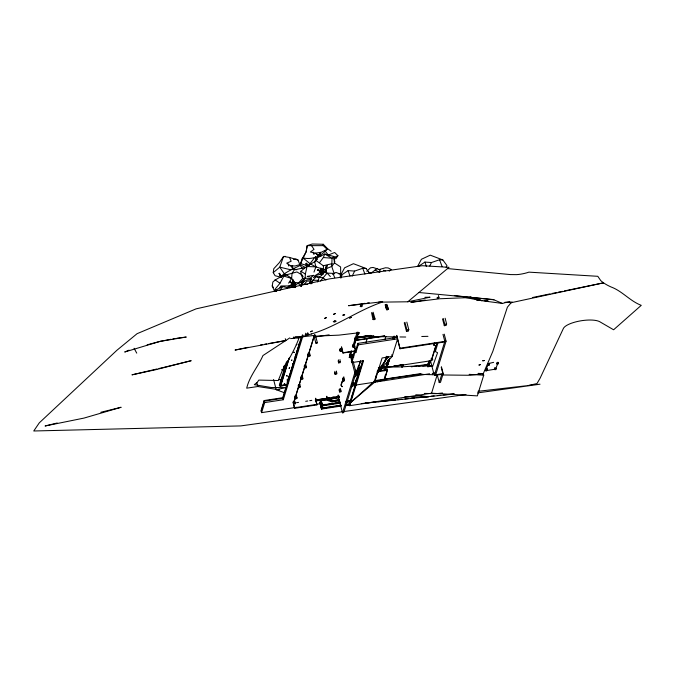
<?xml version="1.0" encoding="UTF-8"?>
<svg xmlns="http://www.w3.org/2000/svg" width="675" height="675" viewBox="0 0 675 675"><rect width="100%" height="100%" fill="white"/><g stroke="black" fill="none" stroke-linecap="round" stroke-linejoin="round"><path stroke-width="1.01" d="M323.047 270.042L322.954 274.16L321.502 269.106M323.241 273.358L323.308 270.295M323.359 274.067L323.443 269.975M315.883 343.153L317.377 342.757L315.883 343.153L314.314 337.12M325.384 272.211L322.667 269.08L320.001 272.498L315.225 275.543L321.494 274.058L323.595 269.823L323.291 265.739L316.297 260.71C311.074 263.976 305.539 266.92 300.94 271.282L300.881 273.316L303.151 276.615M378.363 367.664L386.421 366.432L387.416 370.246L377.342 371.782L374.667 382.168L350.688 402.502L350.308 401.026L346.165 401.659M325.806 272.177L327.012 265.343L325.966 272.793M325.131 272.776L326.464 265.461L325.24 269.89M321.494 274.058L321.604 271.156M305.134 278.809L305.353 274.084L307.058 266.507L315.9 266.878L321.697 268.76M341.162 277.881L341.305 275.164L348.114 270.608L354.653 271.08L362.728 268.279L366.019 268.473L369.579 273.358M288.605 283.137L291.634 278.446L292.03 273.426L294.241 269.941L306.053 267.275M366.795 271.308L370.465 267.815L373.073 267.469L380 269.764L379.747 272.413L375.14 270.034L371.048 273.181L368.499 272.059M486.7 370.229L485.443 370.474L485.679 370.828L485.899 369.512M494.176 369.546L495.534 369.132L486.751 370.558L487.308 368.744M280.159 277.02L275.096 275.738L273.24 272.658L273.772 268.718L279.307 262.668L283.542 256.458L285.609 256.407M313.976 272.084L315.9 266.878L314.744 262.077L317.495 257.715L324.768 254.028L333.88 256.508L332.032 258.247L331.754 266.414L334.268 273.932M274.75 291.549L272.219 286.023L272.86 281.998C279.416 275.991 288.622 274.32 296.958 271.941L300.991 274.328L302.763 278.319L304.67 278.336M486.776 370.794L486.844 369.427M489.088 365.124L489.291 363.707M385.307 374.929L384.404 379.333L419.344 374.33L432.675 374.726L433.612 372.49M378.515 368.229L386.657 366.694C402.106 368.027 417.26 364.576 432.658 366.373L437.569 352.713L435.333 351.523L437.805 343.465M386.775 304.298L388.446 308.99L387.492 309.757L386.632 309.757L385.282 304.56M350.342 401.954L349.709 405.692L431.544 393.196L477.36 395.871L483.722 375.19L483.325 373.672L478.119 373.376M355.539 383.299L355.345 384.176L355.134 383.366L352.409 384.286M309.791 283.551L310.373 281.019L307.074 281.104L304.003 284.386L307.733 284.386M317.739 281.973L319.334 276.919L321.722 275.468M351.304 357.193L351.734 355.818M355.961 385.358L355.472 382.717L358.383 373.241L355.362 373.705M301.345 337.238L282.757 397.702L264.153 400.545L261.065 410.594L261.596 412.644L296.511 407.312M261.217 411.168L264.305 401.11L282.901 398.275L302.417 334.783M261.596 412.644L264.693 402.587L264.153 400.545M285.027 364.939L284.428 366.879L285.112 366.778M281.416 384.843L279.349 385.163L286.419 362.002M287.305 361.049L279.602 386.125L286.875 385.104M287.187 362.391L280.302 384.649L280.555 385.611L286.909 384.64L280.682 385.636M280.429 384.649L287.221 362.534M280.555 385.611L289.01 358.442M286.985 384.919L280.741 385.872L289.398 357.725M287.769 381.299L293.077 363.935M299.573 344.9L298.89 345.009L295.27 356.788L295.962 356.67M289.482 376.625L289.786 375.621M293.144 364.787L297.43 350.502M292.427 368.162L293.347 365.15M297.152 352.772L297.987 350.072M264.693 402.587L283.289 399.752L303.117 335.247M293.456 403.161L313.732 337.179L329.164 334.825M314.744 334.429L293.524 403.448L295.599 403.127M293.558 404.333L293.338 401.304M296.587 395.55L296.806 398.571L295.253 398.807L295.043 395.786M300.012 384.396L300.232 387.425L298.679 387.661L298.46 384.632M302.518 376.237L302.738 379.266L301.193 379.502L300.974 376.473M306.037 364.804L306.256 367.833L304.703 368.069L304.484 365.04M309.656 353.042L309.876 356.054L308.323 356.29L308.104 353.278M294.891 401.068L295.11 404.097L294.578 402.072M315.562 398.461L316.913 404.907L294.595 408.308L293.33 402.199M315.748 398.199L316.094 400.207L327.223 398.512L326.81 396.242M319.874 402.671L320.735 399.853L322.49 400.452L326.118 399.895L331.948 401.887L337.534 401.034L339.846 401.819M321.798 408.13L320.406 402.789L320.119 403.709L321.798 408.13L320.971 400.958L322.363 406.299L321.106 400.52L339.213 397.769M321.157 400.14L322.422 405.025L321.368 408.485L341.044 405.481M339.829 350.933L340.377 348.967M340.715 350.392L342.267 350.156L341.955 351.16L340.402 351.397L340.192 348.376M336.471 371.064L336.682 374.085L335.129 374.321L334.918 371.301M339.981 359.632L340.2 362.652L338.648 362.888L338.428 359.868M354.527 346.283L355.607 351.101L342.993 353.025L341.516 346.68M350.89 351.152L349.405 355.961L350.089 355.86M349.169 357.64L351.202 351.101M357.218 332.032L353.059 345.566L354.291 345.381M353.869 356.957L350.814 357.421L350.688 355.683L349.895 356.349L351.574 351.051M351.776 354.611L350.663 354.78L350.663 353.843M350.325 356.602L351.877 356.366L351.565 357.37L350.021 357.607L349.802 354.586M354.485 344.157L354.704 347.178L353.152 347.414L352.941 344.393M355.666 339.23L357.218 338.985L356.906 339.998L355.362 340.234L355.143 337.213M340.588 388.901L340.841 391.778L339.609 391.964L339.348 389.087M343.794 376.768L344.292 380.565L343.052 380.751L342.807 377.933M370.575 335.517L356.358 337.694L354.021 345.288L352.932 345.457L353.194 346.52L353.194 345.583M351.287 355.109L353.143 354.822M358.383 332.243L354.139 346.056L352.367 346.343M338.681 396.9L338.504 397.474L315.875 400.925L316.052 400.351L338.681 396.9L338.183 395.01M339.069 397.541L339.213 397.077M384.59 336.091L357.488 340.225L356.881 337.897L371.478 335.669M339.095 403.642L339.668 401.76L339.255 400.174L331.973 401.288M351.726 362.61L354.755 352.755L354.367 351.278L351.346 361.133L351.726 362.61L363.504 360.813L349.709 405.692L349.329 404.215L362.526 361.268M377.342 371.782L377.578 372.693L392.175 356.434L397.583 338.842L397.204 337.365L357.834 343.373L355.455 351.11L355.843 352.586L354.755 352.755M355.843 352.586L358.223 344.849L357.834 343.373M353.168 361.496L356.054 372.566L343.735 412.619L342.495 412.805L354.814 372.752L350.376 355.717M355.632 383.349L358.535 373.807L357.539 369.993L360.256 361.167M366.061 342.326L367.284 338.293M355.463 370.904L356.307 374.152L360.703 360.754M357.353 372.102L357.978 368.558M359.64 370.617L358.4 370.811L358.189 370.001L358.239 368.322L359.48 368.137M357.514 372.727L357.927 370.229M355.691 381.67L356.13 380.236M357.472 379.19L356.231 379.375L356.105 383.113L363.023 360.619M346.368 405.253L349.473 404.781L350.452 401.591L352.055 400.241M346.503 401.946L350.536 401.33L355.835 384.1L351.54 384.758M384.961 339.441L385.872 336.403M350.688 402.502L374.49 381.063L374.76 381.881L374.633 380.59L374.962 381.206M375.013 379.367L376.473 374.617M382.725 368.069L383.628 365.133M384.227 363.175L386.336 356.324L388.125 357.05M392.867 338.563L393.466 336.631M393.306 338.133L393.905 336.201M393.297 338.74L393.888 336.817M393.685 338.116L394.276 336.192M394.335 338.85L394.959 336.842M386.345 365.394L387.273 362.391M385.973 367.065L388.091 360.163M386.176 366.93L388.336 359.918M386.573 366.998L388.986 359.151M386.927 366.846L388.986 360.796M435.763 345.786L431.182 360.695L386.851 367.462L389.627 358.45M387.02 367.192L389.087 360.695M374.262 381.291L384.505 379.721L387.416 370.246M444.639 341.947L400.005 348.756L396.841 335.365M406.806 322.085L408.797 329.746L408.358 331.189L406.502 331.467L406.941 330.033L404.941 322.363M401.836 367.335L402.73 364.416M402.199 366.677L402.891 365.04M402.283 367.014L402.874 364.956L394.951 366.162M421.816 374.507L421.968 374.026M434.253 343.018L433.637 345.018L435.957 345.971M433.856 345.212L434.464 343.229M429.376 360.475L427.857 365.411L428.507 362.264L429.747 362.07M430.152 360.652L429.064 365.183L422.778 366.12M428.962 365.175L430.599 360.197M429.098 365.226L430.633 360.231M431.62 360.07L436.911 342.968M445.12 318.229L446.614 323.975L446.175 325.409L444.319 325.696L444.757 324.262L443.256 318.507M441.231 367.318L443.019 374.169L434.329 375.494L444.817 341.373L442.986 334.336M435.569 375.308L446.057 341.179L444.226 334.15M431.553 393.238L437.299 374.49M441.408 366.744L443.197 373.596L440.488 382.396L439.248 382.59L441.779 374.355M374.726 380.295L374.667 382.168L377.148 380.843L377.384 381.755L384.21 379.772L384.446 380.675M308.998 265.292L305.902 265.165L300.594 263.621L302.029 258.989L306.104 251.944L307.209 245.632L312.255 244.012L323.249 244.266L327.459 248.569L331.138 251.252M311.816 283.567L312.964 280.285L316.027 276.995L319.334 276.919M300.653 285.955L301.674 283.112M301.168 286.192L302.189 283.348M301.278 286.217L302.282 283.416M303.193 282.513L304.737 278.21L309.859 278.412L313.58 275.358L315.141 276.75M300.552 285.93L303.877 279.028M301.32 286.099L302.678 282.378L307.268 279.754L311.85 279.61M310.998 283.897L309.935 282.918L311.639 278.269M293.667 286.892L292.03 283.255L290.216 282.277M294.519 287.575L292.452 283.002L290.63 282.015M494.227 369.63L494.783 367.816M494.843 368.111L496.015 367.959L497.711 363.808L496.53 363.952L497.154 362.433L498.142 362.306M323.342 257.521L324.768 254.028L332.032 258.247L323.342 257.521L319.511 262.668M300.594 263.621L306.129 251.733L307.209 245.632L323.325 245.649L327.122 249.303C320.887 256.272 312.39 259.976 302.965 257.934L310.416 263.976L315.9 266.878M482.819 374.735L492.809 351.422L507.398 307.159L511.971 301.759M352.139 276.159L354.653 271.08M429.789 265.933L431.468 262.541L439.535 259.748L442.834 259.934L446.985 265.629L446.099 267.266M340.689 277.948L340.234 276.016L344.596 267.815L353.43 263.697L366.019 268.473M417.53 266.566L421.411 259.276L430.237 255.158L442.834 259.934M275.425 291.288L275.029 289.271L279.99 283.247L283.854 276.109L291.634 278.446L294.874 282.445L298.561 282.926L301.497 282.378M318.507 256.365L319.874 253.868L317.495 255.513M349.473 404.781L350.578 402.865L350.452 401.591L346.309 402.224M303.134 280.606L304.104 278.935M314.837 261.309L316.913 257.977M377.578 372.693L388.277 356.535M279.838 287.55L280.91 285.955L289.524 285.947L289.862 287.778M279.889 290.469L282.656 286.529L287.828 287.769L289.524 285.947M377.941 370.938L388.108 356.518M320.001 272.498L321.098 270.953M320.482 280.952L327.105 273.105L332.876 273.367L334.741 277.695M318.043 256.323L319.874 253.868M319.224 256.441L320.414 254.88M333.88 256.508L334.429 262.913L331.754 266.414L323.595 269.823M335.77 258.829L337.913 255.673L334.657 252.484L328.295 255.04L325.156 251.016M318.735 256.205L320.498 253.977L317.739 255.395M319.25 256.323L320.423 254.838M309.935 282.918L311.091 281.5M314.331 258.002L308.88 265.14L310.416 263.976M289.204 287.094L292.317 287.128L298.561 282.926L302.763 278.319M322.667 269.08L321.646 270.186L323.047 268.836M302.847 284.538L300.755 282.285L304.737 278.21M323.789 269.527L320.271 273.122L322.532 271.223M353.953 377.696L358.535 373.807L354.502 374.423M273.24 272.658L279.771 267.148L283.542 256.458L289.516 257.453L298.029 260.035L300.139 265.452L302.417 268.397M365.074 303.328L348.545 305.707L378.565 302.172L407.801 301.784L449.044 267.325L422.28 265.714L329.408 278.893L196.079 308.863L137.084 333.686L116.935 350.249L39.302 422.837L33.75 430.988L240.832 425.908L466.012 394.521M389.129 271.215L391.205 269.502L388.15 267.95L385.526 267.781L378.92 269.603L380 269.764M377.553 370.06L378.608 371.587L383.67 367.445L384.514 370.685L385.383 367.183L386.227 370.423M292.267 284.825L290.756 286.031L295.726 283.146M300.139 265.452C293.642 268.625 287.373 271.223 281.669 275.788L286.132 274.565L291.634 278.446M375.14 270.034L377.283 268.431M302.451 337.424L303.488 336.682L315.529 335.281L313.495 336.251L338.943 335.137L359.615 332.682L356.29 337.458L370.28 336.521L397.094 336.935M351.498 387.045L355.835 384.1M362.163 306.02L361.1 305.826L360.113 306.492L361.167 306.695L362.163 306.02L361.606 304.079M371.537 312.593L373.022 319.503L374.017 318.836L375.072 319.039L373.123 312.238M375.072 319.039L374.085 319.705L373.022 319.503M438.969 297.489L437.982 298.156L436.919 297.953L437.915 297.287L438.969 297.489L438.413 295.549M418.112 266.625L424.929 262.077L431.468 262.541M289.803 337.888L262.955 355.556C258.154 366.584 249.455 376.245 246.704 388.159L257.825 386.53L279.323 389.821M489.24 364.922L488.7 364.871M307.513 264.203L305.902 265.165L307.699 264.254M325.223 404.274L322.49 405.861L321.511 409.05L341.187 406.046M343.963 381.097L342.191 382.05L341.12 385.526L342.225 386.724M276.455 291.532L276.092 289.955L282.656 286.529M327.122 249.303L321.418 252.205L315.647 253.176L310.365 252.028L314.018 249.37L311.715 245.945M333.442 257.774L337.913 255.673L334.083 258.778L334.876 261.959M288.065 286.639L294.874 282.445L292.486 283.323M332.454 274.101L335.99 272.455L340.833 274.286M386.707 309.302L388.446 308.99M129.102 350.139L124.715 352.004L160.186 341.356L171.003 339.272M382.042 302.181C357.446 310.517 336.285 326.725 311.394 333.965M322.287 273.409L325.333 272.152L327.105 273.105L330.345 276.564M313.327 277.518L316.373 276.261L318.144 277.214M340.234 276.016L341.997 275.417M296.603 344.486L296.603 344.52M284.538 383.746L284.538 383.78M302.029 258.989L303.801 258.432M290.554 338.622L298.502 337.821L311.377 333.973M465.581 297.557L481.604 300.662L502.478 303.455L509.524 301.421L511.253 302.687L603.56 282.842L564.452 290.917M308.247 334.606L307.952 333.754L305.843 334.336L306.138 335.188L308.247 334.606L307.707 332.648M147.142 344.807L160.186 341.356L186.266 337.044L176.951 338.192M343.904 380.886L342.014 381.392L340.968 384.944L342.073 386.454M353.708 383.78L355.615 383.29L355.75 384.109M57.223 422.997L45.048 425.993L83.962 418.095L121.137 407.27L100.845 412.265M291.743 269.384L293.709 268.903L296.713 269.764M163.974 367.335L191.185 360.695L155.866 369.681L131.946 374.844L156.963 368.989M158.963 368.516L162.962 367.58M323.291 265.739L332.151 263.672M273.569 379.51L276.235 389.737L286.006 387.585L271.409 387.534L254.306 384.657L257.217 382.396L258.829 380.093L278.277 380.523L282.395 370.33C288.681 359.741 295 349.279 299.202 337.492L300.662 336.496L295.54 336.682M248.29 347.304L235.027 350.063L285.753 340.554L285.272 338.69M532.55 297.506L550.049 293.895M552.108 293.465L556.225 292.621M558.284 292.191L562.393 291.338M407.801 301.784L430.051 297.211L424.913 297.312M172.969 338.884L174.935 338.504M293.608 259.47L295.988 259.006L298.029 260.035M260.474 344.976L262.499 344.621M264.524 344.267L266.541 343.913M268.566 343.558L285.753 340.554M378.565 302.172L382.7 301.455M313.58 275.358L307.243 276.387L309.243 276.877M425.242 300.012L410.856 302.349L439.695 298.763L470.863 297.506L481.604 300.662L470.07 296.814M305.1 334.943L307.091 334.64M356.712 337.441L364.306 336.285L356.687 337.517M406.941 330.033L408.797 329.746M444.757 324.262L446.614 323.975M356.493 338.234L373.764 335.593M368.28 338.141L370.271 337.871M373.258 337.416L375.249 337.112M377.232 336.774L379.223 336.504M357.59 339.913L384.683 335.779M358.223 344.849L397.583 338.842M353.076 345.997L354.164 345.828M353.464 346.41L355.016 346.174M295.397 357.109L296.047 357.007M308.635 355.286L310.179 355.05M343.086 352.713L355.7 350.789M350.789 354.35L351.911 354.181M292.975 364.255L293.161 364.804M353.818 355.185L349.751 355.809L349.895 356.349M400.182 348.182L446.057 341.179M350.992 356.847L353.025 356.535M282.749 369.335L284.909 369.048M281.888 369.757L284.977 369.284M281.855 369.841L285.002 369.444M305.016 367.065L306.56 366.829M338.951 361.884L340.504 361.648M289.727 375.865L289.06 375.967L287.12 382.286L287.786 382.185M359.75 367.276L358.509 367.462L358.298 366.652M358.45 369.141L359.691 368.947M301.497 378.498L303.05 378.262M335.441 373.317L336.994 373.081M355.523 370.305L357.539 369.993M358.189 370.001L359.429 369.807M355.674 370.87L357.691 370.567M394.073 365.757L396.115 365.445M432.894 359.876L431.654 360.062L431.198 358.332M394.192 366.002L401.811 364.854M394.158 366.095L398.242 365.479M399.524 365.268L402.612 364.795M431.713 360.509L430.473 360.703L434.329 375.494M354.814 372.752L356.054 372.566M402.207 366.027L402.891 365.926M281.399 384.758L279.349 385.163M377.198 371.216L387.273 369.681L384.505 379.721M427.975 363.985L429.216 363.791M411.286 366.803L427.891 364.272M418.517 366.213L428.954 364.66M427.469 366.28L431.612 365.648L431.755 366.188L427.604 366.82M298.991 386.657L300.544 386.421M343.322 379.89L344.562 379.696M356.442 380.185L357.683 380M352.451 383.181L355.472 382.717M351.591 383.906L355.615 383.29M351.65 384.151L355.683 383.535M375.292 380.54L420.947 373.57M356.071 385.012L429.612 373.781M432.726 373.309L434.793 372.997M435.746 374.735L443.197 373.596M295.566 397.803L297.118 397.567M339.871 391.103L341.111 390.918M296.511 402.697L298.552 402.384M305.691 401.296L307.724 400.984M309.766 400.672L311.799 400.359M328.118 397.87L330.151 397.558M332.193 397.246L334.235 396.934M336.268 396.622L339.331 396.157M293.87 403.329L295.414 403.093M316.195 399.895L327.316 398.199M315.301 400.123L321.519 399.17L320.119 403.709L317.039 404.182M324.574 398.723L329.518 397.963M331.493 397.659L339.407 396.453M324.287 399.22L322.456 399.499L322.658 400.427M326.118 398.942L328.016 398.942L322.507 399.853M328.033 399.608L329.965 399.608L328.084 399.963M294.773 407.734L317.09 404.325M322.422 405.025L340.073 402.334M346.3 401.389L350.452 400.756M339.947 402.604L322.346 405.295L339.972 402.654M346.199 401.701L350.35 401.068M340.099 403.169L322.49 405.861L320.802 399.482M341.137 405.16L321.46 408.164L320.017 402.629M346.317 404.367L349.422 403.895M346.216 404.688L349.329 404.215M528.188 385.552L536.979 383.56L540.11 378.186L563.347 328.548A19.617 6.193 -8.8 0 1 579.732 321.013A19.187 6.058 -8.8 0 1 599.805 321.764L613.6 329.78L641.25 305.345C629.994 301.058 622.232 291.06 611.077 286.976A194.543 45.681 -7.3 0 1 600.733 280.581L597.797 276.303L528.922 272.143L526.947 272.776A22.52 9.231 -14.6 0 1 516.586 274.641L510.401 274.582L447.55 268.574M367.141 303.033L369.208 302.738M493.636 362.348L488.683 363.488L489.679 363.361L489.063 364.88L487.882 365.023L486.194 369.183L487.367 369.039M477.478 392.918L540.025 384.202L477.984 391.306M483.308 373.604L470.542 375.283L442.547 374.979M485.443 370.474L486.717 370.313M454.241 394.006L361.285 403.591M442.547 392.993L436.438 393.66L424.373 393.415M349.65 404.663L345.473 405.093L349.743 404.738M365.302 403.034L375.739 401.954M377.831 401.735L381.999 401.304M384.092 401.085L388.268 400.655M391.399 400.334L395.567 399.895M397.659 399.684L401.836 399.246M404.966 398.925L408.097 398.596M411.227 398.275L414.357 397.946M418.534 397.516L421.664 397.195M424.794 396.866L427.925 396.546M431.055 396.217L434.185 395.896M437.324 395.567L440.454 395.246M443.585 394.917L454.022 393.837M317.621 269.848L319.731 270.447L322.102 274.649M317.292 270.186L319.393 270.776L321.747 274.944M485.359 370.423L486.776 370.693M421.757 336.488L427.958 336.344M338.85 273.873L340.681 273.848L340.605 266.946L334.429 262.913M312.964 280.285L318.558 280.285M415.808 394.723L428.431 396.925L404.679 396.832M399.963 336.96L405.709 337.019M278.716 379.654L280.775 379.704M469.142 374.355L483.722 375.19M486.059 300.704L488.118 300.831M484.118 300.679L487.249 300.915M504.993 302.223L511.253 302.687M319.613 277.476L322.844 277.737L325.932 279.982M310.66 281.585L312.272 281.711M418.897 292.503L493.265 299.54L502.478 303.455M289.516 257.453L291.153 261.267L286.698 263.149L290.309 265.579L295.017 266.017L300.071 264.541L305.412 267.536M454.309 295.591L493.948 299.818M348.131 401.389L350.62 401.667L346.452 400.958M320.962 256.154L319.148 255.909L315.647 253.176L316.879 254.737M293.465 337.103L298.502 337.821M290.301 269.679L279.771 267.148L284.504 274.05L286.132 274.565M383.51 270.262L385.476 270.869M317.486 270.169L319.393 270.776M317.815 269.84L319.731 270.447M276.235 389.737L284.082 392.588M276.092 289.955L277.712 290.604M300.755 282.285L302.881 283.373M290.183 282.336L292.005 283.314M290.596 282.074L292.427 283.061M300.94 271.282L305.353 274.084M274.961 279.779L279.99 283.247M290.309 265.579L293.709 268.903M272.219 286.023L273.442 287.474M309.859 278.412L310.787 279.931M498.023 363.563L498.428 362.568M497.829 363.732L498.226 363.985L498.285 362.618M497.112 363.825L497.509 364.078L497.568 362.711M496.935 363.698L497.34 362.703M495.72 369.233L496.125 368.246M495.526 369.411L495.914 369.664L495.982 368.297M494.809 369.503L495.197 369.748L495.264 368.381M494.623 369.377L495.028 368.381M487.983 364.964L488.371 365.209L488.43 363.842M487.797 364.829L488.202 363.842M486.388 370.55L486.928 370.592L486.987 369.377M485.671 370.634L486.059 370.887L486.127 369.52M319.537 270.456L321.882 274.632M319.199 270.785L321.528 274.919M134.089 348.258L136.738 353.135M279.399 273.232L281.5 277.113L279.458 273.417M306.374 263.225L307.758 265.891M316.946 259.613L315.512 256.829L316.955 259.571M313.132 252.18L314.094 254.028M312.896 252.34L313.85 254.188M315.276 256.956L316.693 259.765M306.248 263.25L307.614 265.925M279.121 273.426L281.112 277.4L279.096 273.451M306.155 263.469L307.479 266.22M306.028 263.495L307.336 266.254M292.452 283.002L294.519 287.474M298.561 282.926L299.784 285.643M374.431 381.265L374.726 381.974M439.535 259.748L442.074 266.507M362.728 268.279L364.905 274.084M386.64 304.627L388.294 309.378M424.929 262.077L426.457 266.566M348.114 270.608L349.962 275.999M386.404 305.151L387.652 308.897M385.957 304.948L387.492 309.757M385.214 304.948L386.632 309.757M288.208 264.06L288.79 266.06M293.178 280.192L295.245 287.592L295.026 283.804M293.11 279.99L295.059 287.018M320.895 267.975L322.507 273.999M442.572 318.988L444.319 325.696M437.206 374.752L439.248 382.59M432.321 373.368L432.675 374.726M404.249 322.844L406.502 331.467M396.664 335.939L400.005 348.756M391.745 354.772L392.175 356.434L382.101 357.969L374.667 382.168L374.279 380.692M386.471 365.985L386.851 367.462M378.186 369.968L378.608 371.587M375.427 382.05L375.19 381.147L374.667 382.168L374.49 381.063M374.633 380.59L374.87 381.502M374.515 380.97L374.76 381.881M356.695 336.977L357.488 340.225M356.358 337.694L356.906 339.998M354.839 338.217L355.362 340.234M354.299 346.081L355.607 351.101M352.628 345.398L353.152 347.414M358.037 366.888L358.197 367.512M351.354 354.35L352.645 359.48M350.527 354.274L350.663 354.78M349.498 355.598L350.021 357.607M355.911 381.282L356.079 381.907M341.55 347.49L342.993 353.025M341.17 348.14L341.955 351.16M352.316 395.533L352.552 396.444M339.879 349.38L340.402 351.397M350.384 400.764L350.536 401.33M343.533 377.629L344.292 380.565M338.124 360.88L338.648 362.888M342.546 378.793L343.052 380.751M340.057 388.749L340.841 391.778M334.606 372.305L335.129 374.321M339.078 389.948L339.609 391.964M338.023 395.618L342.495 412.805M315.546 335.72L317.377 342.757M332.125 401.861L331.729 400.368L330.024 400.629L329.788 399.701M327.839 399.043L328.252 400.621M326.784 396.807L327.223 398.512M309.352 354.046L309.876 356.054M320.296 402.173L322.068 408.966M307.8 354.282L308.323 356.29M319.925 402.941L321.511 409.05L320.406 402.789M315.385 399.035L316.913 404.907M298.941 343.761L299.472 345.786M299.017 344.697L299.16 345.237M298.89 345.009L299.042 345.575M304.172 366.044L304.703 368.069M297.337 350.156L297.481 350.696M295.431 355.193L295.954 357.218M295.161 356.366L295.422 357.353M300.662 377.477L301.193 379.502M292.967 363.521L293.22 364.508M292.613 364.357L293.144 366.382M298.156 385.636L298.679 387.661M296.283 396.554L296.806 398.571M294.73 396.79L295.253 398.807M284.572 366.432L285.086 368.398M284.099 365.842L284.631 367.867M283.888 366.533L284.403 368.499M287.221 379.333L287.904 381.839M283.795 366.846L284.588 369.908M287.221 380.017L288.014 383.062M293.026 402.283L294.595 408.308M280.387 384.505L280.741 385.872M282.757 397.702L283.289 399.752M256.854 382.818L257.825 386.53M321.005 269.165L322.422 274.759M372.549 313.04L374.017 318.836M360.678 304.712L361.167 306.695M305.648 333.214L306.138 335.188M292.68 280.327L294.275 286.858M292.613 280.125L294.334 287.221M320.709 269.224L321.907 274.32M350.367 401.887L350.578 402.865M291.845 284.487L292.317 287.128M292.528 266.009L292.815 269.165M292.393 265.891L292.672 269.038M292.402 266.709L292.57 268.667M320.093 253.024L320.271 255.057M319.984 252.922L320.237 255.952M292.275 266.591L292.511 269.519M319.891 252.956L320.051 254.981M323.249 244.266L323.325 245.649M295.473 283.483L295.642 287.297M294.983 283.475L295.152 287.314M489.147 363.757L489.173 364.584M284.268 383.948L284.884 383.822L284.285 383.915M286.605 375.815L287.297 376.009L286.605 375.815M289.094 368.246L289.617 367.808L289.094 368.246M291.507 360.399L292.03 359.952L291.524 360.357M293.844 352.266L294.536 352.451L293.861 352.223M296.333 344.697L296.949 344.562L296.35 344.655M294.671 337.686L292.992 338.394L294.671 337.686M312.272 331.02L310.593 331.72L312.272 331.02M326.337 317.672L324.667 318.372L326.337 317.672M335.298 313.563L333.619 314.272L335.298 313.563M351.312 317.334L349.642 318.043L351.312 317.334M364.618 336.234L370.406 335.424L364.618 336.234M479.36 364.627L478.913 365.226L480.532 364.567L479.36 364.627M484.422 360.509L482.785 360.779L484.422 360.509M343.659 314.575L342.672 315.25L343.727 315.453L344.714 314.778L343.659 314.575M334.935 320.752L333.231 321.671L334.513 322.135L336.218 321.216L334.935 320.752M331.838 399.988L329.974 400.275L331.838 399.988M339.365 399.802L331.923 400.933L339.365 399.802M481.95 300.451L476.82 300.139L482.034 300.527"/></g></svg>
